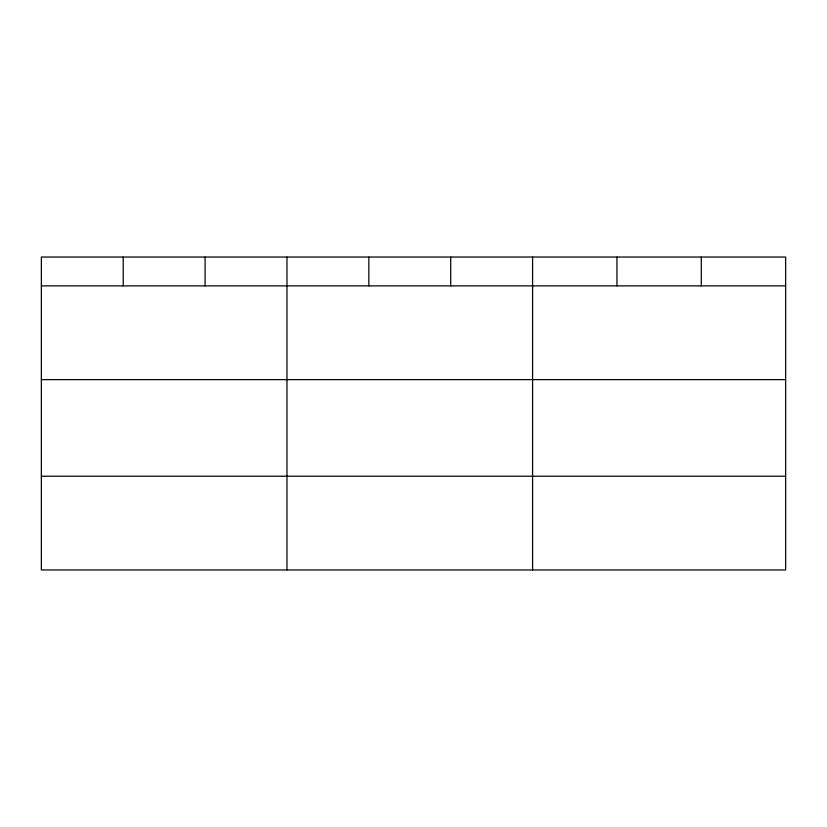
<?xml version="1.0" encoding="UTF-8"?>
<svg xmlns="http://www.w3.org/2000/svg" width="827" height="827" viewBox="0 0 827 827"><rect width="100%" height="100%" fill="white"/><g stroke="black" fill="none" stroke-linecap="round" stroke-linejoin="round"><path stroke-width="1.24" d="M785.65 379.634L785.65 257.042L41.35 257.042L41.35 569.958L785.65 569.958L785.65 379.634L41.35 379.634M41.35 285.884L785.65 285.884M41.35 476.218L785.65 476.218M701.296 257.042L701.296 285.884M616.942 257.042L616.942 285.884M532.588 257.042L532.588 569.958M450.715 257.042L450.715 285.884M368.842 257.042L368.842 285.884M286.969 257.042L286.969 569.958M205.096 257.042L205.096 285.884M123.223 257.042L123.223 285.884"/></g></svg>
